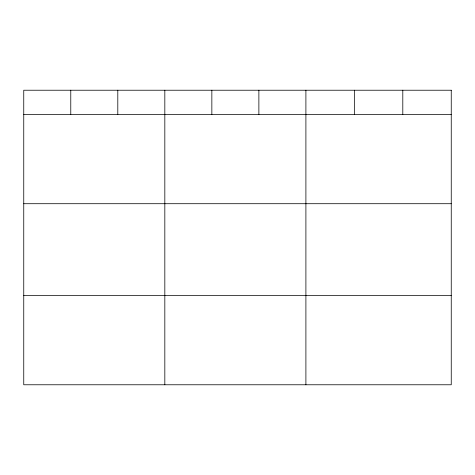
<?xml version="1.0" encoding="UTF-8"?>
<svg xmlns="http://www.w3.org/2000/svg" width="475" height="475" viewBox="0 0 475 475"><rect width="100%" height="100%" fill="white"/><g stroke="black" fill="none" stroke-linecap="round" stroke-linejoin="round"><path stroke-width="0.71" d="M23.75 114.528L451.25 114.528M23.75 203.71L451.25 203.71M23.75 295.592L451.25 295.592M402.8 90.226L402.8 114.528M354.35 90.226L354.35 114.528M305.9 90.226L305.9 384.774M258.875 90.226L258.875 114.528M211.85 90.226L211.85 114.528M164.825 90.226L164.825 384.774M117.8 90.226L117.8 114.528M70.775 90.226L70.775 114.528M451.25 90.226L23.75 90.226L23.75 384.774L451.25 384.774L451.25 90.226"/></g></svg>
